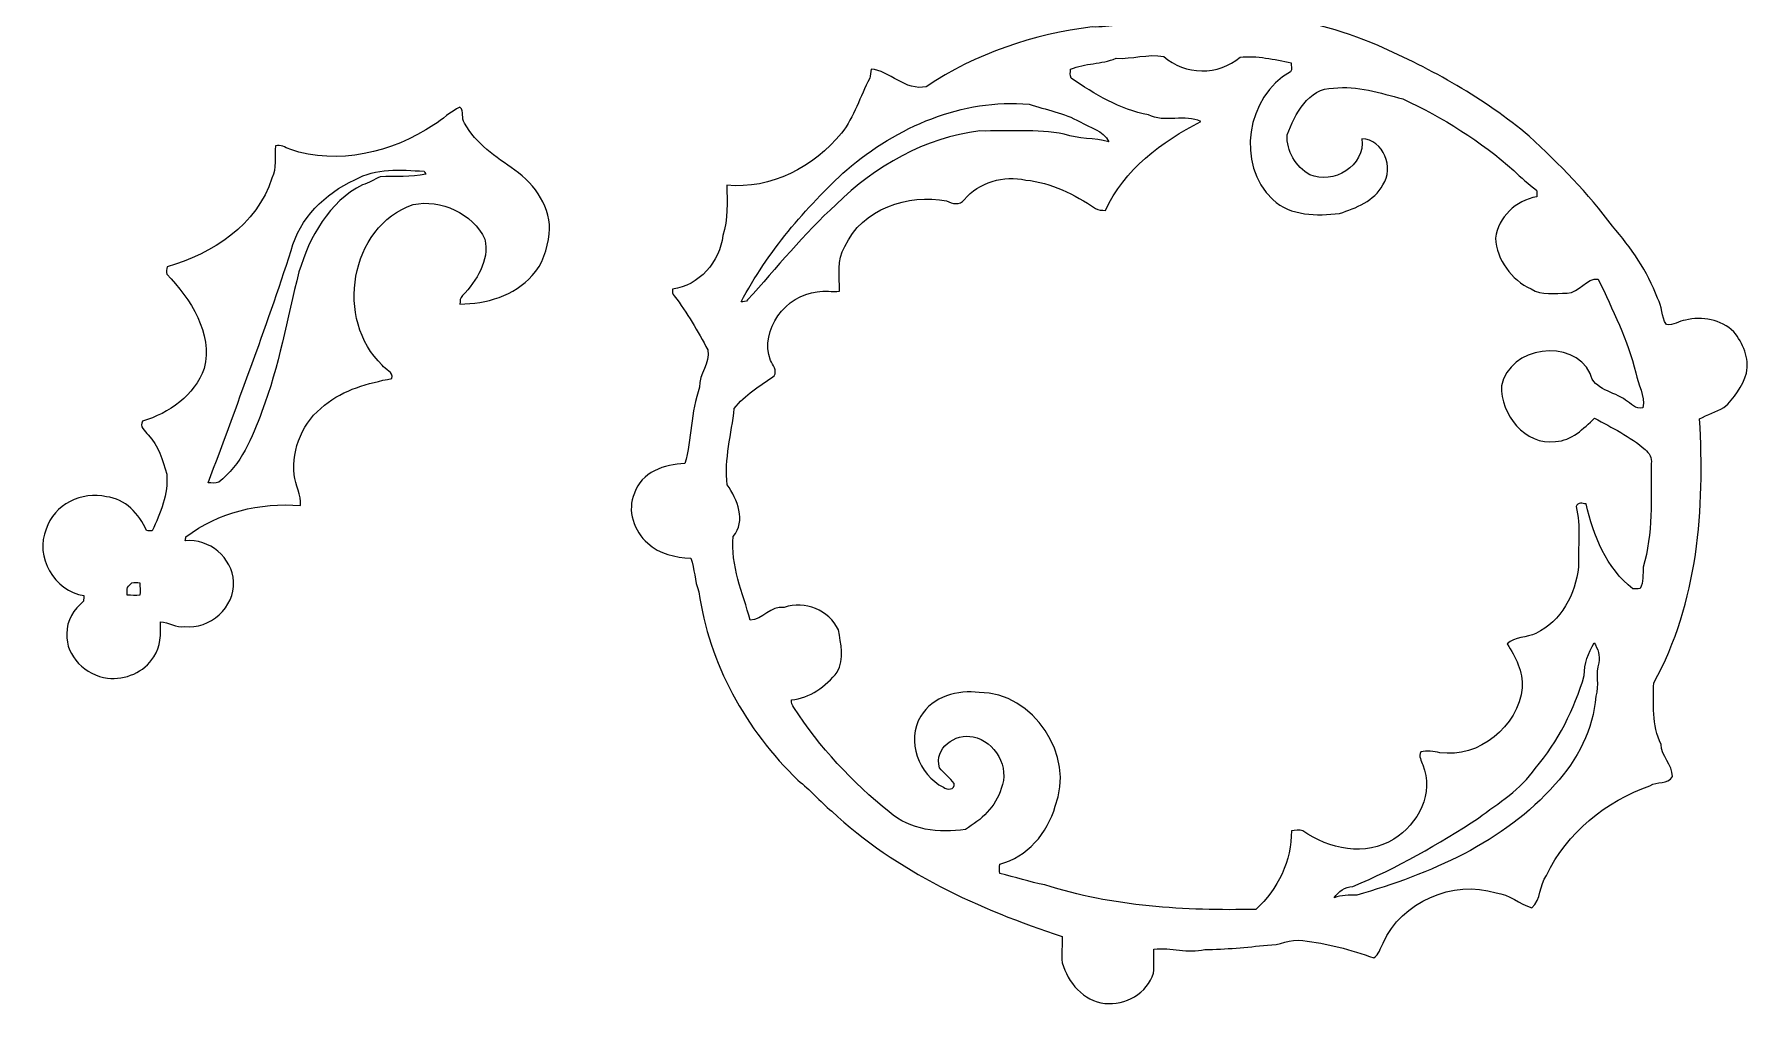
# Model space of a CAD drawing. Header units: centimetres. Extents: x -14.6 to 14.5, y -16.4 to 16.4.
# Drawn here: x -14.58 to 14.48, y -16.39 to 0.06 of the extents above; entities that cross this region are included whole.
import ezdxf

# ---------------------------------------------------------------- set-up
doc = ezdxf.new("R2010")
doc.units = ezdxf.units.CM
doc.header["$MEASUREMENT"] = 0
doc.layers.add('Layer 1', color=7, linetype='Continuous')

msp = doc.modelspace()

# ---------------------------------------------------------------- linework, layer by layer
at = {"layer": 'Layer 1', "color": 251, "lineweight": 9}
for points, knots in [([(4.37675, 0.6455), (4.57219, 0.96512), (4.93309, 1.21559), (5.31973, 1.1782), (5.31973, 1.1782), (5.66898, 1.16973), (6.04187, 0.9436), (6.12583, 0.58624), (6.12583, 0.58624), (6.15334, 0.51674), (6.13394, 0.4296), (6.18968, 0.37175), (6.18968, 0.37175), (6.87865, 0.32765), (7.54929, 0.1502), (8.18464, -0.12708), (8.18464, -0.12708), (9.09938, -0.52678), (9.98169, -1.01926), (10.74792, -1.66343), (10.74792, -1.66343), (11.25275, -2.13721), (11.74769, -2.62616), (12.1555, -3.18778), (12.1555, -3.18778), (12.47512, -3.54867), (12.74958, -3.9526), (12.91927, -4.40664), (12.91927, -4.40664), (13.00605, -4.54456), (12.97501, -4.71743), (13.07132, -4.85113), (13.07132, -4.85113), (13.18703, -4.87582), (13.28157, -4.78622), (13.39411, -4.78057), (13.39411, -4.78057), (13.6728, -4.70473), (14.00018, -4.77106), (14.21079, -4.97531), (14.21079, -4.97531), (14.36672, -5.16792), (14.48172, -5.42192), (14.42739, -5.67416), (14.42739, -5.67416), (14.3579, -5.90029), (14.22314, -6.10561), (14.04534, -6.26118), (14.04534, -6.26118), (13.91234, -6.3335), (13.76558, -6.37795), (13.63364, -6.45309), (13.63364, -6.45309), (13.71972, -7.97251), (13.61248, -9.56248), (12.85647, -10.92386), (12.85647, -10.92386), (12.8466, -11.27416), (12.82472, -11.64352), (12.97924, -11.96596), (12.97924, -11.96596), (12.98136, -12.16775), (13.17715, -12.31098), (13.17186, -12.51136), (13.17186, -12.51136), (13.09248, -12.65423), (12.90974, -12.58367), (12.79227, -12.66905), (12.79227, -12.66905), (12.04438, -12.92587), (11.38222, -13.46703), (11.03896, -14.1867), (11.03896, -14.1867), (10.9162, -14.35144), (10.9483, -14.5931), (10.79131, -14.73491), (10.79131, -14.73491), (10.58353, -14.67776), (10.40855, -14.50737), (10.18383, -14.48021), (10.18383, -14.48021), (9.45817, -14.25831), (8.57939, -14.62943), (8.27107, -15.33428), (8.27107, -15.33428), (8.22133, -15.4186), (8.20157, -15.53149), (8.11161, -15.5844), (8.11161, -15.5844), (7.72215, -15.4447), (7.31785, -15.33393), (6.90758, -15.2923), (6.90758, -15.2923), (6.69803, -15.2535), (6.51459, -15.37944), (6.30857, -15.36674), (6.30857, -15.36674), (5.95579, -15.40696), (5.60513, -15.43906), (5.24882, -15.44294), (5.24882, -15.44294), (4.96272, -15.5142), (4.67626, -15.39743), (4.38663, -15.43941), (4.38663, -15.43941), (4.37534, -15.57276), (4.39298, -15.70717), (4.38099, -15.84087), (4.38099, -15.84087), (4.28045, -16.18448), (3.89768, -16.39438), (3.55266, -16.35487), (3.55266, -16.35487), (3.19354, -16.31889), (2.9279, -15.99821), (2.83335, -15.66766), (2.83335, -15.66766), (2.81783, -15.51914), (2.83864, -15.36956), (2.83018, -15.22104), (2.83018, -15.22104), (1.42682, -14.76102), (0.02135, -14.12461), (-1.07332, -13.09908), (-1.07332, -13.09908), (-1.2744, -12.9361), (-1.43844, -12.73219), (-1.64447, -12.57486), (-1.64447, -12.57486), (-2.52147, -11.72431), (-3.16, -10.59154), (-3.32228, -9.38045), (-3.32228, -9.38045), (-3.39954, -9.197), (-3.39107, -8.9945), (-3.46092, -8.81177), (-3.46092, -8.81177), (-3.72021, -8.80012), (-3.99397, -8.74121), (-4.18941, -8.55882), (-4.18941, -8.55882), (-4.41942, -8.35774), (-4.54994, -7.99896), (-4.41236, -7.7111), (-4.41236, -7.7111), (-4.30723, -7.3562), (-3.89836, -7.2165), (-3.56287, -7.20945), (-3.56287, -7.20945), (-3.44011, -6.79811), (-3.46268, -6.33174), (-3.31134, -5.91546), (-3.31134, -5.91546), (-3.3311, -5.68933), (-3.12119, -5.50906), (-3.17129, -5.28152), (-3.17129, -5.28152), (-3.34274, -4.96613), (-3.52089, -4.65287), (-3.73997, -4.36747), (-3.73997, -4.36747), (-3.77348, -4.33713), (-3.77348, -4.29233), (-3.77101, -4.25142), (-3.77101, -4.25142), (-3.32192, -4.19637), (-2.96562, -3.79138), (-2.91694, -3.34512), (-2.91694, -3.34512), (-2.82592, -3.06854), (-2.84603, -2.77785), (-2.85097, -2.49105), (-2.85097, -2.49105), (-2.0992, -2.57218), (-1.37671, -2.17743), (-0.90646, -1.61051), (-0.90646, -1.61051), (-0.68914, -1.33252), (-0.59142, -0.98892), (-0.42844, -0.68094), (-0.42844, -0.68094), (-0.41045, -0.63085), (-0.41609, -0.57617), (-0.40551, -0.52466), (-0.40551, -0.52466), (-0.09612, -0.54689), (0.17904, -0.9046), (0.53041, -0.82311), (0.53041, -0.82311), (1.36649, -0.25726), (2.34863, 0.06695), (3.34205, 0.19007), (3.34205, 0.19007), (3.64333, 0.17419), (3.93261, 0.2765), (4.23352, 0.26874), (4.23352, 0.26874), (4.31043, 0.38092), (4.30161, 0.53014), (4.37675, 0.6455), (4.37675, 0.6455), (4.37675, 0.6455), (4.37675, 0.6455), (4.37675, 0.6455)], [0, 0, 0, 0, 0.01923077, 0.01923077, 0.01923077, 0.01923077, 0.03846154, 0.03846154, 0.03846154, 0.03846154, 0.05769231, 0.05769231, 0.05769231, 0.05769231, 0.07692308, 0.07692308, 0.07692308, 0.07692308, 0.09615385, 0.09615385, 0.09615385, 0.09615385, 0.11538462, 0.11538462, 0.11538462, 0.11538462, 0.13461538, 0.13461538, 0.13461538, 0.13461538, 0.15384615, 0.15384615, 0.15384615, 0.15384615, 0.17307692, 0.17307692, 0.17307692, 0.17307692, 0.19230769, 0.19230769, 0.19230769, 0.19230769, 0.21153846, 0.21153846, 0.21153846, 0.21153846, 0.23076923, 0.23076923, 0.23076923, 0.23076923, 0.25, 0.25, 0.25, 0.25, 0.26923077, 0.26923077, 0.26923077, 0.26923077, 0.28846154, 0.28846154, 0.28846154, 0.28846154, 0.30769231, 0.30769231, 0.30769231, 0.30769231, 0.32692308, 0.32692308, 0.32692308, 0.32692308, 0.34615385, 0.34615385, 0.34615385, 0.34615385, 0.36538462, 0.36538462, 0.36538462, 0.36538462, 0.38461538, 0.38461538, 0.38461538, 0.38461538, 0.40384615, 0.40384615, 0.40384615, 0.40384615, 0.42307692, 0.42307692, 0.42307692, 0.42307692, 0.44230769, 0.44230769, 0.44230769, 0.44230769, 0.46153846, 0.46153846, 0.46153846, 0.46153846, 0.48076923, 0.48076923, 0.48076923, 0.48076923, 0.5, 0.5, 0.5, 0.5, 0.51923077, 0.51923077, 0.51923077, 0.51923077, 0.53846154, 0.53846154, 0.53846154, 0.53846154, 0.55769231, 0.55769231, 0.55769231, 0.55769231, 0.57692308, 0.57692308, 0.57692308, 0.57692308, 0.59615385, 0.59615385, 0.59615385, 0.59615385, 0.61538462, 0.61538462, 0.61538462, 0.61538462, 0.63461538, 0.63461538, 0.63461538, 0.63461538, 0.65384615, 0.65384615, 0.65384615, 0.65384615, 0.67307692, 0.67307692, 0.67307692, 0.67307692, 0.69230769, 0.69230769, 0.69230769, 0.69230769, 0.71153846, 0.71153846, 0.71153846, 0.71153846, 0.73076923, 0.73076923, 0.73076923, 0.73076923, 0.75, 0.75, 0.75, 0.75, 0.76923077, 0.76923077, 0.76923077, 0.76923077, 0.78846154, 0.78846154, 0.78846154, 0.78846154, 0.80769231, 0.80769231, 0.80769231, 0.80769231, 0.82692308, 0.82692308, 0.82692308, 0.82692308, 0.84615385, 0.84615385, 0.84615385, 0.84615385, 0.86538462, 0.86538462, 0.86538462, 0.86538462, 0.88461538, 0.88461538, 0.88461538, 0.88461538, 0.90384615, 0.90384615, 0.90384615, 0.90384615, 0.92307692, 0.92307692, 0.92307692, 0.92307692, 0.94230769, 0.94230769, 0.94230769, 0.94230769, 0.96153846, 0.96153846, 0.96153846, 0.96153846, 1, 1, 1, 1]), ([(3.74528, -0.34228), (3.49586, -0.44776), (3.22247, -0.41883), (2.97552, -0.52572), (2.97552, -0.52572), (2.97235, -0.57476), (2.95894, -0.63085), (2.98434, -0.67636), (2.98434, -0.67636), (3.38086, -0.95611), (3.81055, -1.20729), (4.29243, -1.30042), (4.29243, -1.30042), (4.56902, -1.44435), (4.9225, -1.2782), (5.18038, -1.41437), (5.18038, -1.41437), (4.51998, -1.74598), (3.87933, -2.23105), (3.56607, -2.91896), (3.56607, -2.91896), (3.5075, -2.91508), (3.44295, -2.92532), (3.39568, -2.88404), (3.39568, -2.88404), (3.04184, -2.64909), (2.6432, -2.44801), (2.21598, -2.40532), (2.21598, -2.40532), (1.8431, -2.32171), (1.42153, -2.43919), (1.17282, -2.73764), (1.17282, -2.73764), (1.0938, -2.84206), (0.97561, -2.80361), (0.87507, -2.7588), (0.87507, -2.7588), (0.22349, -2.63568), (-0.56356, -2.88792), (-0.84789, -3.53315), (-0.84789, -3.53315), (-0.99394, -3.75928), (-0.93468, -4.03375), (-0.93926, -4.28704), (-0.93926, -4.28704), (-1.06521, -4.30362), (-1.19397, -4.27328), (-1.31885, -4.30116), (-1.31885, -4.30116), (-1.84908, -4.35089), (-2.29534, -4.94109), (-2.1119, -5.46108), (-2.1119, -5.46108), (-2.06815, -5.53905), (-1.99619, -5.6343), (-2.04593, -5.72425), (-2.04593, -5.72425), (-2.28758, -5.88724), (-2.54405, -6.04458), (-2.72502, -6.27741), (-2.72502, -6.27741), (-2.76665, -6.70286), (-2.89612, -7.13184), (-2.8425, -7.56928), (-2.8425, -7.56928), (-2.67105, -7.81587), (-2.51865, -8.18065), (-2.74055, -8.44241), (-2.74055, -8.44241), (-2.79276, -8.93418), (-2.5758, -9.40725), (-2.4548, -9.86304), (-2.4548, -9.86304), (-2.24242, -9.86163), (-2.10625, -9.6094), (-1.87906, -9.64679), (-1.87906, -9.64679), (-1.5284, -9.52649), (-1.11601, -9.68771), (-0.95796, -10.0285), (-0.95796, -10.0285), (-0.92304, -10.25921), (-0.84754, -10.52239), (-0.97913, -10.74076), (-0.97913, -10.74076), (-1.17104, -10.98806), (-1.44268, -11.17962), (-1.7563, -11.21278), (-1.7563, -11.21278), (-1.76053, -11.26041), (-1.73972, -11.30239), (-1.71326, -11.34084), (-1.71326, -11.34084), (-1.27934, -12.01676), (-0.72336, -12.60766), (-0.09895, -13.11143), (-0.09895, -13.11143), (0.25277, -13.42187), (0.75054, -13.47726), (1.19469, -13.40706), (1.19469, -13.40706), (1.45786, -13.24584), (1.71504, -13.02324), (1.79653, -12.7135), (1.79653, -12.7135), (1.95351, -12.36601), (1.69105, -11.90916), (1.32663, -11.83931), (1.32663, -11.83931), (1.02289, -11.77264), (0.64859, -12.0277), (0.75513, -12.36354), (0.75513, -12.36354), (0.82709, -12.46091), (0.93469, -12.52829), (0.99996, -12.62989), (0.99996, -12.62989), (1.02818, -12.73819), (0.8786, -12.74666), (0.82004, -12.69374), (0.82004, -12.69374), (0.40023, -12.48278), (0.18469, -11.90352), (0.43551, -11.48971), (0.43551, -11.48971), (0.63342, -11.15598), (1.06945, -11.03992), (1.42789, -11.08613), (1.42789, -11.08613), (2.34792, -11.08896), (3.05454, -12.1614), (2.71552, -13.01583), (2.71552, -13.01583), (2.58604, -13.46809), (2.23821, -13.87943), (1.77395, -13.99443), (1.77395, -13.99443), (1.76866, -14.0477), (1.76901, -14.10238), (1.77537, -14.15636), (1.77537, -14.15636), (2.0343, -14.21245), (2.2816, -14.29853), (2.54018, -14.34827), (2.54018, -14.34827), (3.68778, -14.71622), (4.90945, -14.78818), (6.11419, -14.76278), (6.11419, -14.76278), (6.48884, -14.42659), (6.72273, -13.9334), (6.71532, -13.42964), (6.71532, -13.42964), (6.77917, -13.42223), (6.84832, -13.40988), (6.91146, -13.43105), (6.91146, -13.43105), (7.35067, -13.74361), (7.97332, -13.87272), (8.45134, -13.57251), (8.45134, -13.57251), (8.86196, -13.3238), (9.14172, -12.78053), (8.94099, -12.31486), (8.94099, -12.31486), (8.92194, -12.24536), (8.86409, -12.16457), (8.9103, -12.09578), (8.9103, -12.09578), (9.01367, -12.07003), (9.12655, -12.08238), (9.22992, -12.10742), (9.22992, -12.10742), (9.89349, -12.20514), (10.5553, -11.66645), (10.62727, -11.00641), (10.62727, -11.00641), (10.64703, -10.73653), (10.51544, -10.48288), (10.37115, -10.26415), (10.37115, -10.26415), (10.4971, -10.13503), (10.70347, -10.16396), (10.85975, -10.08706), (10.85975, -10.08706), (11.28697, -9.88103), (11.52932, -9.41784), (11.58154, -8.96453), (11.58154, -8.96453), (11.56742, -8.62197), (11.62916, -8.26779), (11.53955, -7.9337), (11.53955, -7.9337), (11.5713, -7.86244), (11.64715, -7.88149), (11.70854, -7.89278), (11.70854, -7.89278), (11.83659, -8.42935), (12.04932, -8.98217), (12.50334, -9.32964), (12.50334, -9.32964), (12.54356, -9.33388), (12.58413, -9.33247), (12.62505, -9.32823), (12.62505, -9.32823), (12.68573, -9.21464), (12.67021, -9.08552), (12.67832, -8.9624), (12.67832, -8.9624), (12.84519, -8.39408), (12.80991, -7.794), (12.81449, -7.20592), (12.81449, -7.20592), (12.82508, -7.11455), (12.78204, -7.02671), (12.71042, -6.97097), (12.71042, -6.97097), (12.45572, -6.74837), (12.14774, -6.60126), (11.85423, -6.43828), (11.85423, -6.43828), (11.66373, -6.61325), (11.47041, -6.82598), (11.19136, -6.83233), (11.19136, -6.83233), (10.67948, -6.91065), (10.25227, -6.36913), (10.27873, -5.89218), (10.27873, -5.89218), (10.40185, -5.22719), (11.48558, -5.06915), (11.77803, -5.68368), (11.77803, -5.68368), (11.84259, -5.96414), (12.1809, -5.98284), (12.37952, -6.13312), (12.37952, -6.13312), (12.47265, -6.18957), (12.5485, -6.29399), (12.67162, -6.264), (12.67162, -6.264), (12.71395, -6.0534), (12.58695, -5.87136), (12.55379, -5.67098), (12.55379, -5.67098), (12.41444, -5.11607), (12.15656, -4.60136), (11.91703, -4.08419), (11.91703, -4.08419), (11.71418, -4.05597), (11.5967, -4.31632), (11.38998, -4.32302), (11.38998, -4.32302), (11.18501, -4.31279), (10.95782, -4.37206), (10.7765, -4.2507), (10.7765, -4.2507), (10.44242, -4.09407), (10.19794, -3.75928), (10.17219, -3.38887), (10.17219, -3.38887), (10.22158, -3.03044), (10.52109, -2.75069), (10.87245, -2.68754), (10.87245, -2.68754), (10.87669, -2.65015), (10.88127, -2.61134), (10.87139, -2.57501), (10.87139, -2.57501), (10.73169, -2.47799), (10.6061, -2.36299), (10.48616, -2.2434), (10.48616, -2.2434), (9.92348, -1.74739), (9.28247, -1.34452), (8.60303, -1.02878), (8.60303, -1.02878), (8.22274, -0.93247), (7.82939, -0.80018), (7.4304, -0.84851), (7.4304, -0.84851), (6.99895, -0.84287), (6.77882, -1.29195), (6.64406, -1.63873), (6.64406, -1.63873), (6.62854, -1.91073), (6.79258, -2.17954), (7.02859, -2.31395), (7.02859, -2.31395), (7.41946, -2.49281), (7.97685, -2.16085), (7.91124, -1.70365), (7.91124, -1.70365), (8.27811, -1.72305), (8.4665, -2.19789), (8.26542, -2.48681), (8.26542, -2.48681), (8.12078, -2.76304), (7.81175, -2.87804), (7.53376, -2.97082), (7.53376, -2.97082), (7.1443, -3.01316), (6.7065, -3.02056), (6.39994, -2.7334), (6.39994, -2.7334), (5.76635, -2.14109), (5.95826, -0.98715), (6.6998, -0.56876), (6.6998, -0.56876), (6.73366, -0.52784), (6.70897, -0.4654), (6.71285, -0.41601), (6.71285, -0.41601), (6.42886, -0.36133), (6.13077, -0.29359), (5.84607, -0.32076), (5.84607, -0.32076), (5.48377, -0.64073), (4.91121, -0.62838), (4.5535, -0.30876), (4.5535, -0.30876), (4.28221, -0.2629), (4.01692, -0.35674), (3.74528, -0.34228), (3.74528, -0.34228), (3.74528, -0.34228), (3.74528, -0.34228), (3.74528, -0.34228)], [0, 0, 0, 0, 0.01204819, 0.01204819, 0.01204819, 0.01204819, 0.02409639, 0.02409639, 0.02409639, 0.02409639, 0.03614458, 0.03614458, 0.03614458, 0.03614458, 0.04819277, 0.04819277, 0.04819277, 0.04819277, 0.06024096, 0.06024096, 0.06024096, 0.06024096, 0.07228916, 0.07228916, 0.07228916, 0.07228916, 0.08433735, 0.08433735, 0.08433735, 0.08433735, 0.09638554, 0.09638554, 0.09638554, 0.09638554, 0.10843373, 0.10843373, 0.10843373, 0.10843373, 0.12048193, 0.12048193, 0.12048193, 0.12048193, 0.13253012, 0.13253012, 0.13253012, 0.13253012, 0.14457831, 0.14457831, 0.14457831, 0.14457831, 0.15662651, 0.15662651, 0.15662651, 0.15662651, 0.1686747, 0.1686747, 0.1686747, 0.1686747, 0.18072289, 0.18072289, 0.18072289, 0.18072289, 0.19277108, 0.19277108, 0.19277108, 0.19277108, 0.20481928, 0.20481928, 0.20481928, 0.20481928, 0.21686747, 0.21686747, 0.21686747, 0.21686747, 0.22891566, 0.22891566, 0.22891566, 0.22891566, 0.24096386, 0.24096386, 0.24096386, 0.24096386, 0.25301205, 0.25301205, 0.25301205, 0.25301205, 0.26506024, 0.26506024, 0.26506024, 0.26506024, 0.27710843, 0.27710843, 0.27710843, 0.27710843, 0.28915663, 0.28915663, 0.28915663, 0.28915663, 0.30120482, 0.30120482, 0.30120482, 0.30120482, 0.31325301, 0.31325301, 0.31325301, 0.31325301, 0.3253012, 0.3253012, 0.3253012, 0.3253012, 0.3373494, 0.3373494, 0.3373494, 0.3373494, 0.34939759, 0.34939759, 0.34939759, 0.34939759, 0.36144578, 0.36144578, 0.36144578, 0.36144578, 0.37349398, 0.37349398, 0.37349398, 0.37349398, 0.38554217, 0.38554217, 0.38554217, 0.38554217, 0.39759036, 0.39759036, 0.39759036, 0.39759036, 0.40963855, 0.40963855, 0.40963855, 0.40963855, 0.42168675, 0.42168675, 0.42168675, 0.42168675, 0.43373494, 0.43373494, 0.43373494, 0.43373494, 0.44578313, 0.44578313, 0.44578313, 0.44578313, 0.45783133, 0.45783133, 0.45783133, 0.45783133, 0.46987952, 0.46987952, 0.46987952, 0.46987952, 0.48192771, 0.48192771, 0.48192771, 0.48192771, 0.4939759, 0.4939759, 0.4939759, 0.4939759, 0.5060241, 0.5060241, 0.5060241, 0.5060241, 0.51807229, 0.51807229, 0.51807229, 0.51807229, 0.53012048, 0.53012048, 0.53012048, 0.53012048, 0.54216867, 0.54216867, 0.54216867, 0.54216867, 0.55421687, 0.55421687, 0.55421687, 0.55421687, 0.56626506, 0.56626506, 0.56626506, 0.56626506, 0.57831325, 0.57831325, 0.57831325, 0.57831325, 0.59036145, 0.59036145, 0.59036145, 0.59036145, 0.60240964, 0.60240964, 0.60240964, 0.60240964, 0.61445783, 0.61445783, 0.61445783, 0.61445783, 0.62650602, 0.62650602, 0.62650602, 0.62650602, 0.63855422, 0.63855422, 0.63855422, 0.63855422, 0.65060241, 0.65060241, 0.65060241, 0.65060241, 0.6626506, 0.6626506, 0.6626506, 0.6626506, 0.6746988, 0.6746988, 0.6746988, 0.6746988, 0.68674699, 0.68674699, 0.68674699, 0.68674699, 0.69879518, 0.69879518, 0.69879518, 0.69879518, 0.71084337, 0.71084337, 0.71084337, 0.71084337, 0.72289157, 0.72289157, 0.72289157, 0.72289157, 0.73493976, 0.73493976, 0.73493976, 0.73493976, 0.74698795, 0.74698795, 0.74698795, 0.74698795, 0.75903614, 0.75903614, 0.75903614, 0.75903614, 0.77108434, 0.77108434, 0.77108434, 0.77108434, 0.78313253, 0.78313253, 0.78313253, 0.78313253, 0.79518072, 0.79518072, 0.79518072, 0.79518072, 0.80722892, 0.80722892, 0.80722892, 0.80722892, 0.81927711, 0.81927711, 0.81927711, 0.81927711, 0.8313253, 0.8313253, 0.8313253, 0.8313253, 0.84337349, 0.84337349, 0.84337349, 0.84337349, 0.85542169, 0.85542169, 0.85542169, 0.85542169, 0.86746988, 0.86746988, 0.86746988, 0.86746988, 0.87951807, 0.87951807, 0.87951807, 0.87951807, 0.89156627, 0.89156627, 0.89156627, 0.89156627, 0.90361446, 0.90361446, 0.90361446, 0.90361446, 0.91566265, 0.91566265, 0.91566265, 0.91566265, 0.92771084, 0.92771084, 0.92771084, 0.92771084, 0.93975904, 0.93975904, 0.93975904, 0.93975904, 0.95180723, 0.95180723, 0.95180723, 0.95180723, 0.96385542, 0.96385542, 0.96385542, 0.96385542, 0.97590361, 0.97590361, 0.97590361, 0.97590361, 1, 1, 1, 1]), ([(-0.81756, -2.22999), (-1.52382, -2.87628), (-2.15705, -3.62487), (-2.60896, -4.46872), (-2.60896, -4.46872), (-2.57157, -4.46237), (-2.52006, -4.47648), (-2.49678, -4.43627), (-2.49678, -4.43627), (-2.00289, -3.89298), (-1.5471, -3.3109), (-0.99782, -2.81983), (-0.99782, -2.81983), (-0.3406, -2.16543), (0.51171, -1.68389), (1.43705, -1.57347), (1.43705, -1.57347), (1.91436, -1.57876), (2.39837, -1.53678), (2.86863, -1.6278), (2.86863, -1.6278), (3.11311, -1.71035), (3.37487, -1.69059), (3.62252, -1.75692), (3.62252, -1.75692), (3.5255, -1.56112), (3.30643, -1.52055), (3.13462, -1.41578), (3.13462, -1.41578), (2.86299, -1.26973), (2.56206, -1.21187), (2.27066, -1.12086), (2.27066, -1.12086), (1.1386, -1.01573), (0.03581, -1.5075), (-0.81756, -2.22999), (-0.81756, -2.22999), (-0.81756, -2.22999), (-0.81756, -2.22999), (-0.81756, -2.22999)], [0, 0, 0, 0, 0.09090909, 0.09090909, 0.09090909, 0.09090909, 0.18181818, 0.18181818, 0.18181818, 0.18181818, 0.27272727, 0.27272727, 0.27272727, 0.27272727, 0.36363636, 0.36363636, 0.36363636, 0.36363636, 0.45454545, 0.45454545, 0.45454545, 0.45454545, 0.54545455, 0.54545455, 0.54545455, 0.54545455, 0.63636364, 0.63636364, 0.63636364, 0.63636364, 0.72727273, 0.72727273, 0.72727273, 0.72727273, 0.81818182, 0.81818182, 0.81818182, 0.81818182, 1, 1, 1, 1]), ([(-7.81667, -1.46834), (-7.66215, -1.37874), (-7.53656, -1.24433), (-7.37287, -1.17025), (-7.37287, -1.17025), (-7.28538, -1.23657), (-7.36194, -1.3618), (-7.29314, -1.44012), (-7.29314, -1.44012), (-7.10723, -1.79466), (-6.75657, -2.00774), (-6.4433, -2.23634), (-6.4433, -2.23634), (-6.09546, -2.4787), (-5.81571, -2.88122), (-5.85875, -3.31866), (-5.85875, -3.31866), (-5.89085, -3.57125), (-5.96846, -3.83266), (-6.14697, -4.02352), (-6.14697, -4.02352), (-6.45353, -4.36253), (-6.92696, -4.50646), (-7.37252, -4.50576), (-7.37252, -4.50576), (-7.36864, -4.45497), (-7.37322, -4.39746), (-7.32842, -4.36288), (-7.32842, -4.36288), (-7.08924, -4.111), (-6.87122, -3.77057), (-6.94813, -3.40897), (-6.94813, -3.40897), (-7.15732, -2.97047), (-7.69531, -2.72035), (-8.16592, -2.82054), (-8.16592, -2.82054), (-9.24612, -3.19025), (-9.49412, -4.7834), (-8.68732, -5.54222), (-8.68732, -5.54222), (-8.63758, -5.61771), (-8.49682, -5.65899), (-8.52504, -5.76553), (-8.52504, -5.76553), (-8.92721, -5.84914), (-9.34242, -5.94933), (-9.66522, -6.22167), (-9.66522, -6.22167), (-10.02823, -6.48802), (-10.22473, -6.95333), (-10.18274, -7.39748), (-10.18274, -7.39748), (-10.15982, -7.57528), (-10.05539, -7.73756), (-10.0755, -7.92171), (-10.0755, -7.92171), (-10.75954, -7.86244), (-11.46545, -8.03355), (-12.01649, -8.44947), (-12.01649, -8.44947), (-12.0186, -8.46711), (-12.02319, -8.50167), (-12.02531, -8.51896), (-12.02531, -8.51896), (-11.62349, -8.47275), (-11.22909, -8.80577), (-11.20721, -9.20864), (-11.20721, -9.20864), (-11.1797, -9.6422), (-11.61397, -10.0232), (-12.03765, -9.96888), (-12.03765, -9.96888), (-12.18511, -10.00027), (-12.30294, -9.88633), (-12.44582, -9.89126), (-12.44582, -9.89126), (-12.44687, -10.09094), (-12.43065, -10.3146), (-12.56117, -10.48147), (-12.56117, -10.48147), (-12.7171, -10.74782), (-13.04695, -10.87588), (-13.3454, -10.8473), (-13.3454, -10.8473), (-13.70594, -10.79121), (-14.05554, -10.47864), (-14.0312, -10.09129), (-14.0312, -10.09129), (-14.04425, -9.86939), (-13.90808, -9.68101), (-13.7518, -9.53884), (-13.7518, -9.53884), (-13.74686, -9.50744), (-13.74474, -9.4764), (-13.7458, -9.44535), (-13.7458, -9.44535), (-14.23899, -9.37022), (-14.584, -8.78037), (-14.38257, -8.31999), (-14.38257, -8.31999), (-14.25627, -7.90407), (-13.77156, -7.67088), (-13.36269, -7.77142), (-13.36269, -7.77142), (-13.04589, -7.80212), (-12.80283, -8.06424), (-12.68359, -8.34504), (-12.68359, -8.34504), (-12.65113, -8.34822), (-12.61832, -8.34927), (-12.58516, -8.34822), (-12.58516, -8.34822), (-12.44934, -8.0473), (-12.30576, -7.72627), (-12.34104, -7.38866), (-12.34104, -7.38866), (-12.40913, -7.15265), (-12.47545, -6.90218), (-12.65466, -6.72261), (-12.65466, -6.72261), (-12.71146, -6.65947), (-12.806, -6.57939), (-12.74991, -6.48802), (-12.74991, -6.48802), (-12.30153, -6.3589), (-11.86656, -6.05269), (-11.70745, -5.59937), (-11.70745, -5.59937), (-11.55294, -4.99506), (-11.93993, -4.42145), (-12.33681, -4.00023), (-12.33681, -4.00023), (-12.34422, -3.95895), (-12.34916, -3.9138), (-12.33152, -3.87464), (-12.33152, -3.87464), (-11.57234, -3.65627), (-10.80469, -3.16415), (-10.55951, -2.37322), (-10.55951, -2.37322), (-10.47591, -2.20106), (-10.51259, -2.00915), (-10.49742, -1.82606), (-10.49742, -1.82606), (-10.41205, -1.79396), (-10.33268, -1.85534), (-10.25577, -1.88356), (-10.25577, -1.88356), (-9.43733, -2.16049), (-8.52257, -1.94212), (-7.81667, -1.46834), (-7.81667, -1.46834), (-7.81667, -1.46834), (-7.81667, -1.46834), (-7.81667, -1.46834)], [0, 0, 0, 0, 0.025, 0.025, 0.025, 0.025, 0.05, 0.05, 0.05, 0.05, 0.075, 0.075, 0.075, 0.075, 0.1, 0.1, 0.1, 0.1, 0.125, 0.125, 0.125, 0.125, 0.15, 0.15, 0.15, 0.15, 0.175, 0.175, 0.175, 0.175, 0.2, 0.2, 0.2, 0.2, 0.225, 0.225, 0.225, 0.225, 0.25, 0.25, 0.25, 0.25, 0.275, 0.275, 0.275, 0.275, 0.3, 0.3, 0.3, 0.3, 0.325, 0.325, 0.325, 0.325, 0.35, 0.35, 0.35, 0.35, 0.375, 0.375, 0.375, 0.375, 0.4, 0.4, 0.4, 0.4, 0.425, 0.425, 0.425, 0.425, 0.45, 0.45, 0.45, 0.45, 0.475, 0.475, 0.475, 0.475, 0.5, 0.5, 0.5, 0.5, 0.525, 0.525, 0.525, 0.525, 0.55, 0.55, 0.55, 0.55, 0.575, 0.575, 0.575, 0.575, 0.6, 0.6, 0.6, 0.6, 0.625, 0.625, 0.625, 0.625, 0.65, 0.65, 0.65, 0.65, 0.675, 0.675, 0.675, 0.675, 0.7, 0.7, 0.7, 0.7, 0.725, 0.725, 0.725, 0.725, 0.75, 0.75, 0.75, 0.75, 0.775, 0.775, 0.775, 0.775, 0.8, 0.8, 0.8, 0.8, 0.825, 0.825, 0.825, 0.825, 0.85, 0.85, 0.85, 0.85, 0.875, 0.875, 0.875, 0.875, 0.9, 0.9, 0.9, 0.9, 0.925, 0.925, 0.925, 0.925, 0.95, 0.95, 0.95, 0.95, 1, 1, 1, 1]), ([(-9.15405, -2.40038), (-9.65499, -2.63322), (-10.09349, -3.05196), (-10.23107, -3.60053), (-10.23107, -3.60053), (-10.66394, -4.93193), (-11.15324, -6.21885), (-11.63549, -7.53436), (-11.63549, -7.53436), (-11.57763, -7.534), (-11.51554, -7.54706), (-11.46016, -7.52624), (-11.46016, -7.52624), (-11.08021, -7.22885), (-10.88866, -6.76812), (-10.7292, -6.32786), (-10.7292, -6.32786), (-10.43287, -5.55986), (-10.30269, -4.75553), (-10.09949, -3.96178), (-10.09949, -3.96178), (-9.92063, -3.36876), (-9.5922, -2.77468), (-9.02105, -2.48328), (-9.02105, -2.48328), (-8.91275, -2.46035), (-8.82491, -2.39262), (-8.72648, -2.34747), (-8.72648, -2.34747), (-8.46578, -2.34464), (-8.20472, -2.36087), (-7.95002, -2.30302), (-7.95002, -2.30302), (-7.95742, -2.29102), (-7.97295, -2.26703), (-7.98036, -2.25468), (-7.98036, -2.25468), (-8.38111, -2.23281), (-8.79492, -2.19859), (-9.15405, -2.40038), (-9.15405, -2.40038), (-9.15405, -2.40038), (-9.15405, -2.40038), (-9.15405, -2.40038)], [0, 0, 0, 0, 0.08333333, 0.08333333, 0.08333333, 0.08333333, 0.16666667, 0.16666667, 0.16666667, 0.16666667, 0.25, 0.25, 0.25, 0.25, 0.33333333, 0.33333333, 0.33333333, 0.33333333, 0.41666667, 0.41666667, 0.41666667, 0.41666667, 0.5, 0.5, 0.5, 0.5, 0.58333333, 0.58333333, 0.58333333, 0.58333333, 0.66666667, 0.66666667, 0.66666667, 0.66666667, 0.75, 0.75, 0.75, 0.75, 0.83333333, 0.83333333, 0.83333333, 0.83333333, 1, 1, 1, 1]), ([(-12.92983, -9.23122), (-12.95699, -9.25415), (-12.98204, -9.2792), (-13.00532, -9.30671), (-13.00532, -9.30671), (-13.01167, -9.34976), (-13.01026, -9.3935), (-13.00814, -9.43724), (-13.00814, -9.43724), (-12.93759, -9.44253), (-12.86633, -9.44394), (-12.79542, -9.44006), (-12.79542, -9.44006), (-12.79083, -9.36915), (-12.79119, -9.29789), (-12.79612, -9.22734), (-12.79612, -9.22734), (-12.84057, -9.22346), (-12.88608, -9.22169), (-12.92983, -9.23122)], [0, 0, 0, 0, 0.16666667, 0.16666667, 0.16666667, 0.16666667, 0.33333333, 0.33333333, 0.33333333, 0.33333333, 0.5, 0.5, 0.5, 0.5, 0.66666667, 0.66666667, 0.66666667, 0.66666667, 1, 1, 1, 1]), ([(11.67961, -10.79897), (11.50745, -11.37082), (11.24075, -11.91869), (10.84917, -12.37342), (10.84917, -12.37342), (10.60293, -12.73043), (10.22757, -12.95938), (9.88714, -13.21479), (9.88714, -13.21479), (9.20946, -13.65682), (8.5039, -14.06358), (7.75601, -14.37437), (7.75601, -14.37437), (7.61984, -14.38461), (7.51683, -14.45834), (7.43992, -14.56699), (7.43992, -14.56699), (7.5641, -14.52395), (7.69287, -14.51654), (7.82339, -14.52007), (7.82339, -14.52007), (9.05706, -14.16729), (10.31647, -13.63213), (11.18431, -12.64329), (11.18431, -12.64329), (11.56495, -12.23619), (11.83165, -11.70737), (11.8754, -11.15034), (11.8754, -11.15034), (11.93043, -10.96619), (11.86799, -10.76934), (11.92302, -10.58625), (11.92302, -10.58625), (11.95266, -10.467), (11.90927, -10.34388), (11.84577, -10.24369), (11.84577, -10.24369), (11.74769, -10.41268), (11.67432, -10.60142), (11.67961, -10.79897)], [0, 0, 0, 0, 0.09090909, 0.09090909, 0.09090909, 0.09090909, 0.18181818, 0.18181818, 0.18181818, 0.18181818, 0.27272727, 0.27272727, 0.27272727, 0.27272727, 0.36363636, 0.36363636, 0.36363636, 0.36363636, 0.45454545, 0.45454545, 0.45454545, 0.45454545, 0.54545455, 0.54545455, 0.54545455, 0.54545455, 0.63636364, 0.63636364, 0.63636364, 0.63636364, 0.72727273, 0.72727273, 0.72727273, 0.72727273, 0.81818182, 0.81818182, 0.81818182, 0.81818182, 1, 1, 1, 1])]:
    msp.add_open_spline(points, degree=3, knots=knots, dxfattribs=at)

doc.saveas('drawing.dxf')
